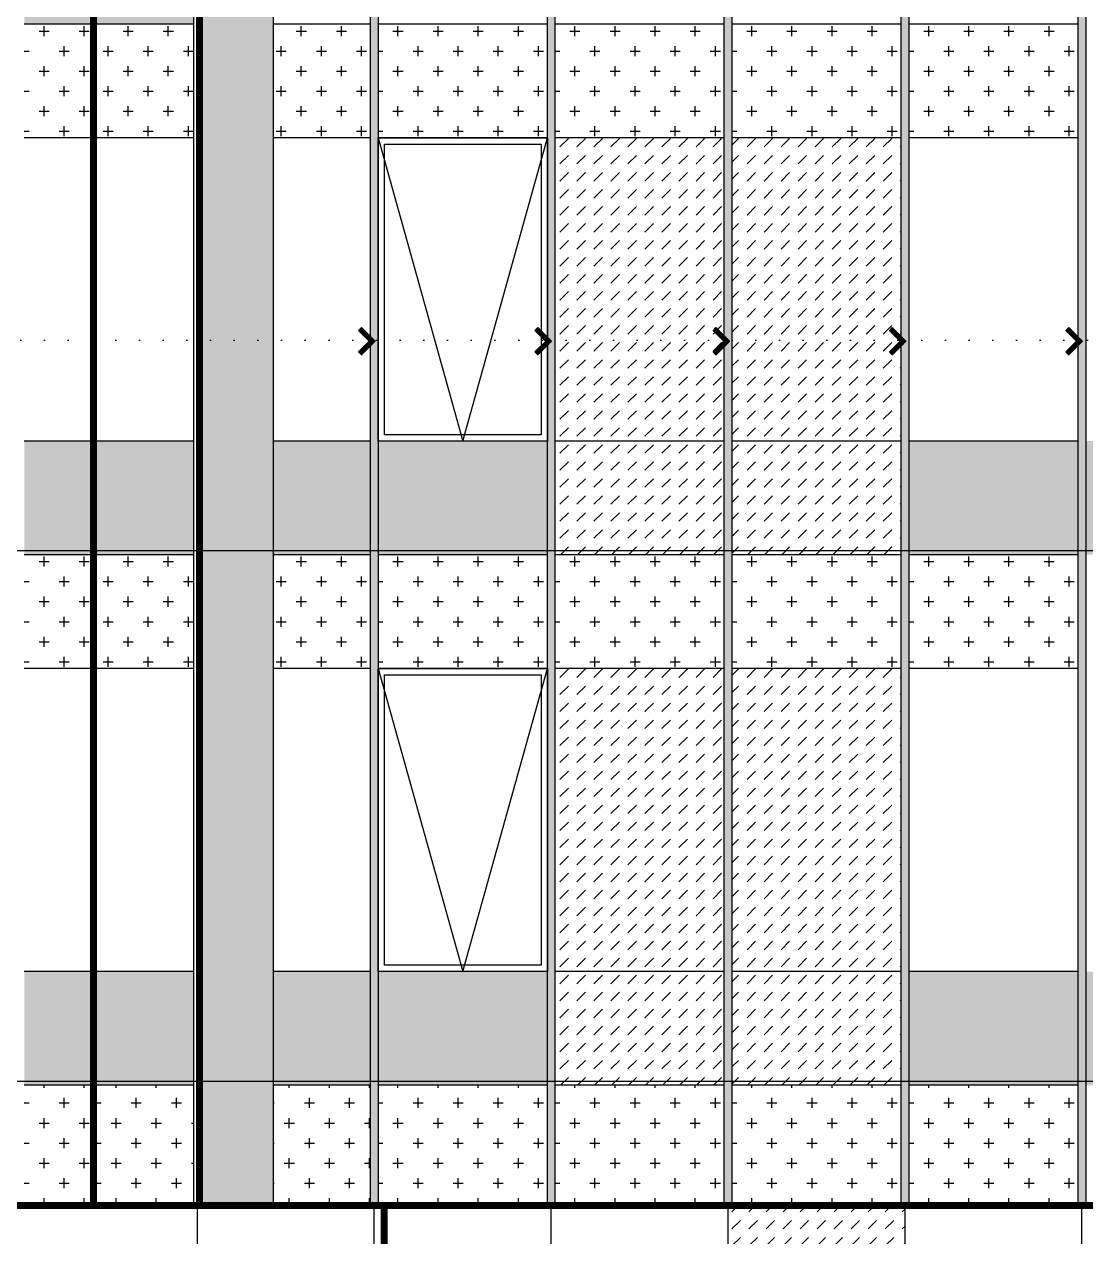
# Model space of a CAD drawing. Extents: x -863035 to 270371, y -8918 to 240488.
# Drawn here: x -288990 to -280590, y 123227 to 132826 of the extents above; entities that cross this region are included whole.
import ezdxf

# ---------------------------------------------------------------- set-up
doc = ezdxf.new("R2010")
doc.units = 0
doc.header["$LTSCALE"] = 1000
doc.header["$MEASUREMENT"] = 0
doc.linetypes.add('109-34 轴网$0$L1$0$$AUDIT_BAD_LTYPE1', pattern=[0])
doc.linetypes.add('DOT2', pattern=[0.125, 0, -0.125])
for name, color, linetype in [('01-标注_符号', 200, 'Continuous'), ('05-填充_156', 156, 'Continuous'), ('05-填充_18', 18, 'Continuous'), ('05-填充_天正', 26, 'Continuous'), ('A-C_窗', 140, 'Continuous'), ('D_铝板', 181, 'Continuous'), ('E-立面', 255, 'Continuous'), ('E-立面轮廓', 241, 'Continuous')]:
    doc.layers.add(name, color=color, linetype=linetype)
doc.layers.add('04-不打印_辅助线', color=165, linetype='Continuous', plot=False)
doc.styles.add('logo-3', font='', dxfattribs={"width": 0.8})
doc.styles.get('logo-3').set_extended_font_data('SimSun')
doc.dimstyles.new('副本 ISO-1', dxfattribs={"dimtxt": 2.5, "dimasz": 1.5, "dimexe": 1.25, "dimexo": 0.625, "dimtad": 1, "dimdec": 0, "dimtxsty": 'logo-3', "dimblk": 'ARCHTICK', "dimcen": 2.5, "dimdle": 1, "dimadec": 0, "dimazin": 0, "dimtfac": 1, "dimtdec": 0, "dimtix": 1, "dimtmove": 0, "dimatfit": 3, "dimldrblk": 'AR', "dimfxl": 0, "dimarcsym": 0})
pattern_1 = [(360, (42280, 14907.46), (158.75, 158.75), [79.375, -238.125]), (90, (42319.68, 14867.77), (-158.75, 158.75), [79.375, -238.125])]
pattern_2 = [(45, (39479.99, 14907.46), (4e-14, 134.70384), [95.25, -95.25])]
pattern_3 = [(45, (39479.99, 19107.46), (4e-14, 134.70384), [95.25, -95.25])]

# ---------------------------------------------------------------- blocks, each defined once
blk = doc.blocks.new('A$C2DDF4F07')
at = {"layer": 'A-C_窗'}
for points in [[(0, 2400), (1340, 2400), (1340, 0), (0, 0)], [(50, 2350), (1290, 2350), (1290, 50), (50, 50)]]:
    blk.add_lwpolyline(points, close=True, dxfattribs=at)
blk.add_lwpolyline([(0, 2400), (670, 0), (1340, 2400)], dxfattribs=at)
blk = doc.blocks.new('*U25')
at = {"layer": '05-填充_18'}
h = blk.add_hatch(color=256, dxfattribs=at)
h.dxf.hatch_style = 1
h.paths.add_polyline_path([(60, -10350), (0, -10350), (0, 310), (60, 310)])
blk.add_lwpolyline([(60, -10350), (0, -10350), (0, 310), (60, 310)], close=True)
blk = doc.blocks.new('_ArchTick')
at = {"color": 0, "linetype": 'ByBlock', "const_width": 0.4}
blk.add_lwpolyline([(-0.5, -0.5), (0.5, 0.5)], dxfattribs=at)
blk = doc.blocks.new('*X7')
at = {"color": 0}
for p, q in [((-1012.2976, 1692.7081), (-1012.2976, 1692.7364)), ((-1012.3116, 1692.7221), (-1012.3116, 1692.7226)), ((-1012.3115, 1692.7227), (-1012.2838, 1692.7227)), ((-1012.3111, 1692.7217), (-1012.2828, 1692.7217)), ((-1012.3106, 1692.7211), (-1012.3106, 1692.7236)), ((-1012.3105, 1692.7237), (-1012.2848, 1692.7237)), ((-1012.3101, 1692.7207), (-1012.2818, 1692.7207)), ((-1012.3096, 1692.7201), (-1012.3096, 1692.7246)), ((-1012.3095, 1692.7247), (-1012.2858, 1692.7247)), ((-1012.3091, 1692.7197), (-1012.2808, 1692.7197)), ((-1012.3086, 1692.7191), (-1012.3086, 1692.7256)), ((-1012.3085, 1692.7257), (-1012.2868, 1692.7257)), ((-1012.3081, 1692.7187), (-1012.2798, 1692.7187)), ((-1012.3076, 1692.7181), (-1012.3076, 1692.7266)), ((-1012.3075, 1692.7267), (-1012.2878, 1692.7267)), ((-1012.3071, 1692.7177), (-1012.2788, 1692.7177)), ((-1012.3066, 1692.7171), (-1012.3066, 1692.7276)), ((-1012.3065, 1692.7277), (-1012.2888, 1692.7277)), ((-1012.3061, 1692.7167), (-1012.2778, 1692.7167)), ((-1012.3056, 1692.7161), (-1012.3056, 1692.7286)), ((-1012.3055, 1692.7287), (-1012.2898, 1692.7287)), ((-1012.3051, 1692.7157), (-1012.2768, 1692.7157)), ((-1012.3046, 1692.7151), (-1012.3046, 1692.7296)), ((-1012.3045, 1692.7297), (-1012.2908, 1692.7297)), ((-1012.3041, 1692.7147), (-1012.2758, 1692.7147)), ((-1012.3036, 1692.7141), (-1012.3036, 1692.7306)), ((-1012.3035, 1692.7307), (-1012.2918, 1692.7307)), ((-1012.3031, 1692.7137), (-1012.2748, 1692.7137)), ((-1012.3026, 1692.7131), (-1012.3026, 1692.7316)), ((-1012.3025, 1692.7317), (-1012.2928, 1692.7317)), ((-1012.3021, 1692.7127), (-1012.2738, 1692.7127)), ((-1012.3016, 1692.7121), (-1012.3016, 1692.7326)), ((-1012.3015, 1692.7327), (-1012.2938, 1692.7327)), ((-1012.3011, 1692.7117), (-1012.2728, 1692.7117)), ((-1012.3006, 1692.7111), (-1012.3006, 1692.7336)), ((-1012.3005, 1692.7337), (-1012.2948, 1692.7337)), ((-1012.3001, 1692.7107), (-1012.2718, 1692.7107)), ((-1012.2996, 1692.7101), (-1012.2996, 1692.7346)), ((-1012.2995, 1692.7347), (-1012.2958, 1692.7347)), ((-1012.2991, 1692.7097), (-1012.2708, 1692.7097)), ((-1012.2986, 1692.7091), (-1012.2986, 1692.7356)), ((-1012.2985, 1692.7357), (-1012.2968, 1692.7357)), ((-1012.2981, 1692.7087), (-1012.2698, 1692.7087)), ((-1012.2971, 1692.7077), (-1012.2688, 1692.7077)), ((-1012.2966, 1692.7071), (-1012.2966, 1692.7354)), ((-1012.2961, 1692.7067), (-1012.2678, 1692.7067)), ((-1012.2956, 1692.7061), (-1012.2956, 1692.7344)), ((-1012.2951, 1692.7057), (-1012.2668, 1692.7057)), ((-1012.2946, 1692.7051), (-1012.2946, 1692.7334)), ((-1012.2941, 1692.7047), (-1012.2658, 1692.7047)), ((-1012.2936, 1692.7041), (-1012.2936, 1692.7324)), ((-1012.2931, 1692.7037), (-1012.2648, 1692.7037)), ((-1012.2926, 1692.7031), (-1012.2926, 1692.7314)), ((-1012.2921, 1692.7027), (-1012.2638, 1692.7027)), ((-1012.2916, 1692.7021), (-1012.2916, 1692.7304)), ((-1012.2911, 1692.7017), (-1012.2628, 1692.7017)), ((-1012.2906, 1692.7011), (-1012.2906, 1692.7294)), ((-1012.2901, 1692.7007), (-1012.2618, 1692.7007)), ((-1012.2896, 1692.7001), (-1012.2896, 1692.7284)), ((-1012.2891, 1692.6997), (-1012.2608, 1692.6997)), ((-1012.2886, 1692.6991), (-1012.2886, 1692.7274)), ((-1012.2881, 1692.6987), (-1012.2598, 1692.6987)), ((-1012.2876, 1692.6981), (-1012.2876, 1692.7264)), ((-1012.2871, 1692.6977), (-1012.2588, 1692.6977)), ((-1012.2866, 1692.6971), (-1012.2866, 1692.7254)), ((-1012.2861, 1692.6967), (-1012.2578, 1692.6967)), ((-1012.2856, 1692.6961), (-1012.2856, 1692.7244)), ((-1012.2851, 1692.6957), (-1012.2568, 1692.6957)), ((-1012.2846, 1692.6951), (-1012.2846, 1692.7234)), ((-1012.2841, 1692.6947), (-1012.2558, 1692.6947)), ((-1012.2836, 1692.6941), (-1012.2836, 1692.7224)), ((-1012.2831, 1692.6937), (-1012.2548, 1692.6937)), ((-1012.2826, 1692.6931), (-1012.2826, 1692.7214)), ((-1012.2821, 1692.6927), (-1012.2538, 1692.6927)), ((-1012.2816, 1692.6921), (-1012.2816, 1692.7204)), ((-1012.2811, 1692.6917), (-1012.2528, 1692.6917)), ((-1012.2806, 1692.6911), (-1012.2806, 1692.7194)), ((-1012.2801, 1692.6907), (-1012.2518, 1692.6907)), ((-1012.2796, 1692.6901), (-1012.2796, 1692.7184)), ((-1012.2791, 1692.6897), (-1012.2508, 1692.6897)), ((-1012.2786, 1692.6891), (-1012.2786, 1692.7174)), ((-1012.2781, 1692.6887), (-1012.2498, 1692.6887)), ((-1012.2776, 1692.6881), (-1012.2776, 1692.7164)), ((-1012.2771, 1692.6877), (-1012.2488, 1692.6877)), ((-1012.2766, 1692.6871), (-1012.2766, 1692.7154)), ((-1012.2761, 1692.6867), (-1012.2478, 1692.6867)), ((-1012.2756, 1692.6861), (-1012.2756, 1692.7144)), ((-1012.2751, 1692.6857), (-1012.2468, 1692.6857)), ((-1012.2746, 1692.6851), (-1012.2746, 1692.7134)), ((-1012.2741, 1692.6847), (-1012.2458, 1692.6847)), ((-1012.2736, 1692.6841), (-1012.2736, 1692.7124)), ((-1012.2731, 1692.6837), (-1012.2448, 1692.6837)), ((-1012.2726, 1692.6831), (-1012.2726, 1692.7114)), ((-1012.2721, 1692.6827), (-1012.2438, 1692.6827)), ((-1012.2716, 1692.6821), (-1012.2716, 1692.7104)), ((-1012.2711, 1692.6817), (-1012.2428, 1692.6817)), ((-1012.2706, 1692.6811), (-1012.2706, 1692.7094)), ((-1012.2701, 1692.6807), (-1012.2418, 1692.6807)), ((-1012.2696, 1692.6801), (-1012.2696, 1692.7084)), ((-1012.2691, 1692.6797), (-1012.2408, 1692.6797)), ((-1012.2686, 1692.6791), (-1012.2686, 1692.7074)), ((-1012.2681, 1692.6787), (-1012.2398, 1692.6787)), ((-1012.2676, 1692.6781), (-1012.2676, 1692.7064)), ((-1012.2671, 1692.6777), (-1012.2388, 1692.6777)), ((-1012.2666, 1692.6771), (-1012.2666, 1692.7054)), ((-1012.2656, 1692.6761), (-1012.2656, 1692.7044)), ((-1012.2646, 1692.6751), (-1012.2646, 1692.7034)), ((-1012.2636, 1692.6741), (-1012.2636, 1692.7024)), ((-1012.2626, 1692.6731), (-1012.2626, 1692.7014)), ((-1012.2616, 1692.6721), (-1012.2616, 1692.7004)), ((-1012.2606, 1692.6711), (-1012.2606, 1692.6994)), ((-1012.2596, 1692.6701), (-1012.2596, 1692.6984)), ((-1012.2586, 1692.6424), (-1012.2586, 1692.6974)), ((-1012.2576, 1692.6434), (-1012.2576, 1692.6964)), ((-1012.2566, 1692.6444), (-1012.2566, 1692.6954)), ((-1012.2556, 1692.6454), (-1012.2556, 1692.6944)), ((-1012.2546, 1692.6464), (-1012.2546, 1692.6934)), ((-1012.2536, 1692.6474), (-1012.2536, 1692.6924)), ((-1012.2526, 1692.6484), (-1012.2526, 1692.6914)), ((-1012.2516, 1692.6494), (-1012.2516, 1692.6904)), ((-1012.2506, 1692.6504), (-1012.2506, 1692.6894)), ((-1012.2496, 1692.6514), (-1012.2496, 1692.6884)), ((-1012.2486, 1692.6524), (-1012.2486, 1692.6874)), ((-1012.2476, 1692.6534), (-1012.2476, 1692.6864)), ((-1012.2466, 1692.6544), (-1012.2466, 1692.6854)), ((-1012.2456, 1692.6554), (-1012.2456, 1692.6844)), ((-1012.2446, 1692.6564), (-1012.2446, 1692.6834)), ((-1012.2436, 1692.6574), (-1012.2436, 1692.6824)), ((-1012.2426, 1692.6584), (-1012.2426, 1692.6814)), ((-1012.2416, 1692.6594), (-1012.2416, 1692.6804)), ((-1012.2406, 1692.6604), (-1012.2406, 1692.6794)), ((-1012.2396, 1692.6614), (-1012.2396, 1692.6784)), ((-1012.2386, 1692.6624), (-1012.2386, 1692.6774)), ((-1012.3116, 1692.6177), (-1012.2833, 1692.6177)), ((-1012.3116, 1692.6172), (-1012.3116, 1692.6177)), ((-1012.3106, 1692.6187), (-1012.2823, 1692.6187)), ((-1012.3106, 1692.6162), (-1012.3106, 1692.6187)), ((-1012.3096, 1692.6197), (-1012.2813, 1692.6197)), ((-1012.3096, 1692.6152), (-1012.3096, 1692.6197)), ((-1012.3086, 1692.6207), (-1012.2803, 1692.6207)), ((-1012.3086, 1692.6142), (-1012.3086, 1692.6207)), ((-1012.3076, 1692.6217), (-1012.2793, 1692.6217)), ((-1012.3076, 1692.6132), (-1012.3076, 1692.6217)), ((-1012.3066, 1692.6227), (-1012.2783, 1692.6227)), ((-1012.3066, 1692.6122), (-1012.3066, 1692.6227)), ((-1012.3056, 1692.6237), (-1012.2773, 1692.6237)), ((-1012.3056, 1692.6112), (-1012.3056, 1692.6237)), ((-1012.3046, 1692.6247), (-1012.2763, 1692.6247)), ((-1012.3046, 1692.6102), (-1012.3046, 1692.6247)), ((-1012.3036, 1692.6257), (-1012.2753, 1692.6257)), ((-1012.3036, 1692.6092), (-1012.3036, 1692.6257)), ((-1012.3026, 1692.6267), (-1012.2743, 1692.6267)), ((-1012.3026, 1692.6082), (-1012.3026, 1692.6267)), ((-1012.3016, 1692.6277), (-1012.2733, 1692.6277)), ((-1012.3016, 1692.6072), (-1012.3016, 1692.6277)), ((-1012.3006, 1692.6287), (-1012.2723, 1692.6287)), ((-1012.3006, 1692.6062), (-1012.3006, 1692.6287)), ((-1012.2996, 1692.6297), (-1012.2713, 1692.6297)), ((-1012.2996, 1692.6052), (-1012.2996, 1692.6297)), ((-1012.2986, 1692.6307), (-1012.2703, 1692.6307)), ((-1012.2986, 1692.6042), (-1012.2986, 1692.6307)), ((-1012.2976, 1692.6317), (-1012.2693, 1692.6317)), ((-1012.2976, 1692.6034), (-1012.2976, 1692.6317)), ((-1012.2966, 1692.6327), (-1012.2683, 1692.6327)), ((-1012.2966, 1692.6044), (-1012.2966, 1692.6327)), ((-1012.2956, 1692.6337), (-1012.2673, 1692.6337)), ((-1012.2956, 1692.6054), (-1012.2956, 1692.6337)), ((-1012.2946, 1692.6347), (-1012.2663, 1692.6347)), ((-1012.2946, 1692.6064), (-1012.2946, 1692.6347)), ((-1012.2936, 1692.6357), (-1012.2653, 1692.6357)), ((-1012.2936, 1692.6074), (-1012.2936, 1692.6357)), ((-1012.2926, 1692.6367), (-1012.2643, 1692.6367)), ((-1012.2926, 1692.6084), (-1012.2926, 1692.6367)), ((-1012.2916, 1692.6377), (-1012.2633, 1692.6377)), ((-1012.2916, 1692.6094), (-1012.2916, 1692.6377)), ((-1012.2906, 1692.6387), (-1012.2623, 1692.6387)), ((-1012.2906, 1692.6104), (-1012.2906, 1692.6387)), ((-1012.2896, 1692.6397), (-1012.2613, 1692.6397)), ((-1012.2896, 1692.6114), (-1012.2896, 1692.6397)), ((-1012.2886, 1692.6407), (-1012.2603, 1692.6407)), ((-1012.2886, 1692.6124), (-1012.2886, 1692.6407)), ((-1012.2876, 1692.6417), (-1012.2593, 1692.6417)), ((-1012.2876, 1692.6134), (-1012.2876, 1692.6417)), ((-1012.2866, 1692.6427), (-1012.2583, 1692.6427)), ((-1012.2866, 1692.6144), (-1012.2866, 1692.6427)), ((-1012.2856, 1692.6437), (-1012.2573, 1692.6437)), ((-1012.2856, 1692.6154), (-1012.2856, 1692.6437)), ((-1012.2846, 1692.6447), (-1012.2563, 1692.6447)), ((-1012.2846, 1692.6164), (-1012.2846, 1692.6447)), ((-1012.2836, 1692.6457), (-1012.2553, 1692.6457)), ((-1012.2836, 1692.6174), (-1012.2836, 1692.6457)), ((-1012.2826, 1692.6467), (-1012.2543, 1692.6467)), ((-1012.2826, 1692.6184), (-1012.2826, 1692.6467)), ((-1012.2816, 1692.6477), (-1012.2533, 1692.6477)), ((-1012.2816, 1692.6194), (-1012.2816, 1692.6477)), ((-1012.2806, 1692.6487), (-1012.2523, 1692.6487)), ((-1012.2806, 1692.6204), (-1012.2806, 1692.6487)), ((-1012.2796, 1692.6497), (-1012.2513, 1692.6497)), ((-1012.2796, 1692.6214), (-1012.2796, 1692.6497)), ((-1012.2786, 1692.6507), (-1012.2503, 1692.6507)), ((-1012.2786, 1692.6224), (-1012.2786, 1692.6507)), ((-1012.2776, 1692.6517), (-1012.2493, 1692.6517)), ((-1012.2776, 1692.6234), (-1012.2776, 1692.6517)), ((-1012.2766, 1692.6527), (-1012.2483, 1692.6527)), ((-1012.2766, 1692.6244), (-1012.2766, 1692.6527)), ((-1012.2756, 1692.6537), (-1012.2473, 1692.6537)), ((-1012.2756, 1692.6254), (-1012.2756, 1692.6537)), ((-1012.2746, 1692.6547), (-1012.2463, 1692.6547)), ((-1012.2746, 1692.6264), (-1012.2746, 1692.6547)), ((-1012.2736, 1692.6557), (-1012.2453, 1692.6557)), ((-1012.2736, 1692.6274), (-1012.2736, 1692.6557)), ((-1012.2726, 1692.6567), (-1012.2443, 1692.6567)), ((-1012.2726, 1692.6284), (-1012.2726, 1692.6567)), ((-1012.2716, 1692.6577), (-1012.2433, 1692.6577)), ((-1012.2716, 1692.6294), (-1012.2716, 1692.6577)), ((-1012.2706, 1692.6587), (-1012.2423, 1692.6587)), ((-1012.2706, 1692.6304), (-1012.2706, 1692.6587)), ((-1012.2696, 1692.6597), (-1012.2413, 1692.6597)), ((-1012.2696, 1692.6314), (-1012.2696, 1692.6597)), ((-1012.2686, 1692.6607), (-1012.2403, 1692.6607)), ((-1012.2686, 1692.6324), (-1012.2686, 1692.6607)), ((-1012.2676, 1692.6617), (-1012.2393, 1692.6617)), ((-1012.2676, 1692.6334), (-1012.2676, 1692.6617)), ((-1012.2666, 1692.6627), (-1012.2383, 1692.6627)), ((-1012.2666, 1692.6344), (-1012.2666, 1692.6627)), ((-1012.2661, 1692.6767), (-1012.2378, 1692.6767)), ((-1012.2656, 1692.6637), (-1012.2373, 1692.6637)), ((-1012.2656, 1692.6354), (-1012.2656, 1692.6637)), ((-1012.2651, 1692.6757), (-1012.2368, 1692.6757)), ((-1012.2646, 1692.6647), (-1012.2363, 1692.6647)), ((-1012.2646, 1692.6364), (-1012.2646, 1692.6647)), ((-1012.2641, 1692.6747), (-1012.2358, 1692.6747)), ((-1012.2636, 1692.6657), (-1012.2353, 1692.6657)), ((-1012.2636, 1692.6374), (-1012.2636, 1692.6657)), ((-1012.2631, 1692.6737), (-1012.2348, 1692.6737)), ((-1012.2626, 1692.6667), (-1012.2343, 1692.6667)), ((-1012.2626, 1692.6384), (-1012.2626, 1692.6667)), ((-1012.2621, 1692.6727), (-1012.2338, 1692.6727)), ((-1012.2616, 1692.6677), (-1012.2333, 1692.6677)), ((-1012.2616, 1692.6394), (-1012.2616, 1692.6677)), ((-1012.2611, 1692.6717), (-1012.2328, 1692.6717)), ((-1012.2606, 1692.6687), (-1012.2323, 1692.6687)), ((-1012.2606, 1692.6404), (-1012.2606, 1692.6687)), ((-1012.2601, 1692.6707), (-1012.2318, 1692.6707)), ((-1012.2596, 1692.6697), (-1012.2313, 1692.6697)), ((-1012.2596, 1692.6414), (-1012.2596, 1692.6697)), ((-1012.2376, 1692.6634), (-1012.2376, 1692.6764)), ((-1012.2366, 1692.6644), (-1012.2366, 1692.6754)), ((-1012.2356, 1692.6654), (-1012.2356, 1692.6744)), ((-1012.2346, 1692.6664), (-1012.2346, 1692.6734)), ((-1012.2336, 1692.6674), (-1012.2336, 1692.6724)), ((-1012.2326, 1692.6684), (-1012.2326, 1692.6714)), ((-1012.2316, 1692.6694), (-1012.2316, 1692.6704)), ((-1012.3111, 1692.6167), (-1012.2843, 1692.6167)), ((-1012.3101, 1692.6157), (-1012.2853, 1692.6157)), ((-1012.3091, 1692.6147), (-1012.2863, 1692.6147)), ((-1012.3081, 1692.6137), (-1012.2873, 1692.6137)), ((-1012.3071, 1692.6127), (-1012.2883, 1692.6127)), ((-1012.3061, 1692.6117), (-1012.2893, 1692.6117)), ((-1012.3051, 1692.6107), (-1012.2903, 1692.6107)), ((-1012.3041, 1692.6097), (-1012.2913, 1692.6097)), ((-1012.3031, 1692.6087), (-1012.2923, 1692.6087)), ((-1012.3021, 1692.6077), (-1012.2933, 1692.6077)), ((-1012.3011, 1692.6067), (-1012.2943, 1692.6067)), ((-1012.3001, 1692.6057), (-1012.2953, 1692.6057)), ((-1012.2991, 1692.6047), (-1012.2963, 1692.6047)), ((-1012.2981, 1692.6037), (-1012.2973, 1692.6037))]:
    blk.add_line(p, q, dxfattribs=at)
blk = doc.blocks.new('A-ARROW')
blk.add_lwpolyline([(0.0808, 0.0525), (0.0666, 0.0666), (0, 0), (0.0666, -0.0666), (0.0808, -0.0525), (0.0283, 0)], close=True)
at = {"rotation": 180}
blk.add_blockref('*X7', (-1012.2311, 1692.6699), dxfattribs=at)
blk = doc.blocks.new('AR')
at = {"xscale": -21.59999999986031, "yscale": 21.59999999999127, "zscale": 21.6, "rotation": 359.9999997162888}
blk.add_blockref('A-ARROW', (0, 0), dxfattribs=at)
blk = doc.blocks.new('htgrsjuhytj')
at = {"layer": '05-填充_156'}
h = blk.add_hatch(dxfattribs=at)
h.set_pattern_fill('CROSS', color=136, scale=100, angle=90)
h.set_pattern_definition([(360, (42280, 19107.46), (158.75, 158.75), [79.375, -238.125]), (90, (42319.68, 19067.77), (-158.75, 158.75), [79.375, -238.125])])
h.paths.add_polyline_path([(23995.7, -10848.3), (23425.7, -10848.3), (23425.7, -11748.3), (23995.7, -11748.3)])
h = blk.add_hatch(dxfattribs=at)
h.set_pattern_fill('CROSS', color=136, scale=100, angle=90)
h.set_pattern_definition([(360, (42310, 19107.46), (158.75, 158.75), [79.375, -238.125]), (90, (42349.68, 19067.77), (-158.75, 158.75), [79.375, -238.125])])
h.paths.add_polyline_path([(24765.7, -10848.3), (23995.7, -10848.3), (23995.7, -11748.3), (24765.7, -11748.3)])
h = blk.add_hatch(dxfattribs=at)
h.set_pattern_fill('CROSS', color=136, scale=100, angle=90)
h.set_pattern_definition([(360, (43680, 19107.46), (158.75, 158.75), [79.375, -238.125]), (90, (43719.68, 19067.77), (-158.75, 158.75), [79.375, -238.125])])
h.paths.add_polyline_path([(26165.7, -10848.3), (25395.7, -10848.3), (25395.7, -11748.3), (26165.7, -11748.3)])
h = blk.add_hatch(dxfattribs=at)
h.set_pattern_fill('CROSS', color=136, scale=100, angle=90)
h.set_pattern_definition([(360, (45080, 19107.46), (158.75, 158.75), [79.375, -238.125]), (90, (45119.68, 19067.77), (-158.75, 158.75), [79.375, -238.125])])
h.paths.add_polyline_path([(27565.7, -10848.3), (26225.7, -10848.3), (26225.7, -11748.3), (27565.7, -11748.3)])
h = blk.add_hatch(dxfattribs=at)
h.set_pattern_fill('CROSS', color=136, scale=100, angle=90)
h.set_pattern_definition([(360, (46480, 19107.46), (158.75, 158.75), [79.375, -238.125]), (90, (46519.68, 19067.77), (-158.75, 158.75), [79.375, -238.125])])
h.paths.add_polyline_path([(28965.7, -10848.3), (27625.7, -10848.3), (27625.7, -11748.3), (28965.7, -11748.3)])
h = blk.add_hatch(dxfattribs=at)
h.set_pattern_fill('CROSS', color=136, scale=100, angle=90)
h.set_pattern_definition([(360, (47880, 19107.46), (158.75, 158.75), [79.375, -238.125]), (90, (47919.68, 19067.77), (-158.75, 158.75), [79.375, -238.125])])
h.paths.add_polyline_path([(30365.7, -10848.3), (29025.7, -10848.3), (29025.7, -11748.3), (30365.7, -11748.3)])
h = blk.add_hatch(dxfattribs=at)
h.set_pattern_fill('CROSS', color=136, scale=100, angle=90)
h.set_pattern_definition([(360, (49280, 19107.46), (158.75, 158.75), [79.375, -238.125]), (90, (49319.68, 19067.77), (-158.75, 158.75), [79.375, -238.125])])
h.paths.add_polyline_path([(31765.7, -10848.3), (30425.7, -10848.3), (30425.7, -11748.3), (31765.7, -11748.3)])
h = blk.add_hatch(dxfattribs=at)
h.set_pattern_fill('DASH', color=256, scale=100, angle=135)
h.set_pattern_definition(pattern_3)
h.paths.add_polyline_path([(28965.7, -11748.3), (27625.7, -11748.3), (27625.7, -15048.3), (28965.7, -15048.3)])
h = blk.add_hatch(dxfattribs=at)
h.set_pattern_fill('DASH', color=256, scale=100, angle=135)
h.set_pattern_definition(pattern_3)
h.paths.add_polyline_path([(30365.7, -11748.3), (29025.7, -11748.3), (29025.7, -15048.3), (30365.7, -15048.3)])
h = blk.add_hatch(dxfattribs=at)
h.set_pattern_fill('CROSS', color=136, scale=100, angle=90)
h.set_pattern_definition(pattern_1)
h.paths.add_polyline_path([(23995.7, -15048.3), (23425.7, -15048.3), (23425.7, -15948.3), (23995.7, -15948.3)])
h = blk.add_hatch(dxfattribs=at)
h.set_pattern_fill('CROSS', color=136, scale=100, angle=90)
h.set_pattern_definition([(360, (42310, 14907.46), (158.75, 158.75), [79.375, -238.125]), (90, (42349.68, 14867.77), (-158.75, 158.75), [79.375, -238.125])])
h.paths.add_polyline_path([(24765.7, -15048.3), (23995.7, -15048.3), (23995.7, -15948.3), (24765.7, -15948.3)])
h = blk.add_hatch(dxfattribs=at)
h.set_pattern_fill('CROSS', color=136, scale=100, angle=90)
h.set_pattern_definition([(360, (43680, 14907.46), (158.75, 158.75), [79.375, -238.125]), (90, (43719.68, 14867.77), (-158.75, 158.75), [79.375, -238.125])])
h.paths.add_polyline_path([(26165.7, -15048.3), (25395.7, -15048.3), (25395.7, -15948.3), (26165.7, -15948.3)])
h = blk.add_hatch(dxfattribs=at)
h.set_pattern_fill('CROSS', color=136, scale=100, angle=90)
h.set_pattern_definition([(360, (45080, 14907.46), (158.75, 158.75), [79.375, -238.125]), (90, (45119.68, 14867.77), (-158.75, 158.75), [79.375, -238.125])])
h.paths.add_polyline_path([(27565.7, -15048.3), (26225.7, -15048.3), (26225.7, -15948.3), (27565.7, -15948.3)])
h = blk.add_hatch(dxfattribs=at)
h.set_pattern_fill('CROSS', color=136, scale=100, angle=90)
h.set_pattern_definition([(360, (46480, 14907.46), (158.75, 158.75), [79.375, -238.125]), (90, (46519.68, 14867.77), (-158.75, 158.75), [79.375, -238.125])])
h.paths.add_polyline_path([(28965.7, -15048.3), (27625.7, -15048.3), (27625.7, -15948.3), (28965.7, -15948.3)])
h = blk.add_hatch(dxfattribs=at)
h.set_pattern_fill('CROSS', color=136, scale=100, angle=90)
h.set_pattern_definition([(360, (47880, 14907.46), (158.75, 158.75), [79.375, -238.125]), (90, (47919.68, 14867.77), (-158.75, 158.75), [79.375, -238.125])])
h.paths.add_polyline_path([(30365.7, -15048.3), (29025.7, -15048.3), (29025.7, -15948.3), (30365.7, -15948.3)])
h = blk.add_hatch(dxfattribs=at)
h.set_pattern_fill('CROSS', color=136, scale=100, angle=90)
h.set_pattern_definition([(360, (49280, 14907.46), (158.75, 158.75), [79.375, -238.125]), (90, (49319.68, 14867.77), (-158.75, 158.75), [79.375, -238.125])])
h.paths.add_polyline_path([(31765.7, -15048.3), (30425.7, -15048.3), (30425.7, -15948.3), (31765.7, -15948.3)])
h = blk.add_hatch(dxfattribs=at)
h.set_pattern_fill('DASH', color=256, scale=100, angle=135)
h.set_pattern_definition(pattern_2)
h.paths.add_polyline_path([(28965.7, -15948.3), (27625.7, -15948.3), (27625.7, -19248.3), (28965.7, -19248.3)])
h = blk.add_hatch(dxfattribs=at)
h.set_pattern_fill('DASH', color=256, scale=100, angle=135)
h.set_pattern_definition(pattern_2)
h.paths.add_polyline_path([(30365.7, -15948.3), (29025.7, -15948.3), (29025.7, -19248.3), (30365.7, -19248.3)])
h = blk.add_hatch(dxfattribs=at)
h.set_pattern_fill('CROSS', color=136, scale=100, angle=90)
h.set_pattern_definition(pattern_1)
h.paths.add_polyline_path([(23995.7, -19248.3), (23425.7, -19248.3), (23425.7, -20178.3), (23995.7, -20178.3)])
h = blk.add_hatch(dxfattribs=at)
h.set_pattern_fill('CROSS', color=136, scale=100, angle=90)
h.set_pattern_definition([(360, (42850, 14907.46), (158.75, 158.75), [79.375, -238.125]), (90, (42889.68, 14867.77), (-158.75, 158.75), [79.375, -238.125])])
h.paths.add_polyline_path([(24765.7, -19248.3), (23995.7, -19248.3), (23995.7, -20178.3), (24765.7, -20178.3)])
h = blk.add_hatch(dxfattribs=at)
h.set_pattern_fill('CROSS', color=136, scale=100, angle=90)
h.set_pattern_definition([(360, (44220, 14907.46), (158.75, 158.75), [79.375, -238.125]), (90, (44259.68, 14867.77), (-158.75, 158.75), [79.375, -238.125])])
h.paths.add_polyline_path([(26165.7, -19248.3), (25395.7, -19248.3), (25395.7, -20178.3), (26165.7, -20178.3)])
h = blk.add_hatch(dxfattribs=at)
h.set_pattern_fill('CROSS', color=136, scale=100, angle=90)
h.set_pattern_definition([(360, (45080, 14907.46), (158.75, 158.75), [79.375, -238.125]), (90, (45119.68, 14867.77), (-158.75, 158.75), [79.375, -238.125])])
h.paths.add_polyline_path([(27565.7, -19248.3), (26225.7, -19248.3), (26225.7, -20178.3), (27565.7, -20178.3)])
h = blk.add_hatch(dxfattribs=at)
h.set_pattern_fill('CROSS', color=136, scale=100, angle=90)
h.set_pattern_definition([(360, (46480, 14907.46), (158.75, 158.75), [79.375, -238.125]), (90, (46519.68, 14867.77), (-158.75, 158.75), [79.375, -238.125])])
h.paths.add_polyline_path([(28965.7, -19248.3), (27625.7, -19248.3), (27625.7, -20178.3), (28965.7, -20178.3)])
h = blk.add_hatch(dxfattribs=at)
h.set_pattern_fill('CROSS', color=136, scale=100, angle=90)
h.set_pattern_definition([(360, (47880, 14907.46), (158.75, 158.75), [79.375, -238.125]), (90, (47919.68, 14867.77), (-158.75, 158.75), [79.375, -238.125])])
h.paths.add_polyline_path([(30365.7, -19248.3), (29025.7, -19248.3), (29025.7, -20178.3), (30365.7, -20178.3)])
h = blk.add_hatch(dxfattribs=at)
h.set_pattern_fill('CROSS', color=136, scale=100, angle=90)
h.set_pattern_definition([(360, (49280, 14907.46), (158.75, 158.75), [79.375, -238.125]), (90, (49319.68, 14867.77), (-158.75, 158.75), [79.375, -238.125])])
h.paths.add_polyline_path([(31765.7, -19248.3), (30425.7, -19248.3), (30425.7, -20178.3), (31765.7, -20178.3)])
at = {"layer": '05-填充_18'}
h = blk.add_hatch(color=256, dxfattribs=at)
h.dxf.hatch_style = 1
h.paths.add_polyline_path([(25395.7, -9518.3), (24835.7, -9518.3), (24835.7, -20178.3), (25395.7, -20178.3)])
at = {"layer": '05-填充_天正'}
h = blk.add_hatch(dxfattribs=at)
h.set_pattern_fill('AR-CONC', color=256, scale=200)
h.set_pattern_definition([(50, (11547.93, -166974.53), (364.36934, -31.87817), [38.1, -419.1]), (355, (11547.93, -166974.53), (-70.48565, 382.1133), [30.48, -335.28]), (100.451, (11578.3, -166977.2), (293.885, 350.2334), [32.38, -356.18]), (46.1842, (11547.93, -166872.93), (542.1581, -84.0847), [57.15, -628.65]), (96.6356, (11593.1, -166879.94), (474.8085, 494.8511), [48.57, -534.27]), (351.184, (11547.93, -166872.93), (474.8092, 494.8502), [45.72, -502.92]), (21, (11598.73, -166898.33), (303.22976, -204.53104), [38.1, -419.1]), (326, (11598.73, -166898.33), (123.6041, 368.3759), [30.48, -335.28]), (71.4514, (11624, -166915.38), (426.833, 163.8457), [32.38, -356.18]), (37.5, (11547.93, -166974.53), (6.17721, 169.11008), [0, -331.216, 0, -340.36, 0, -336.55]), (7.5, (11547.93, -166974.53), (133.63933, 200.36115), [0, -194.056, 0, -323.596, 0, -128.27]), (327.5, (11434.65, -166974.53), (271.18119, -11.45749), [0, -127, 0, -396.24, 0, -525.78]), (317.5, (11383.85, -166974.53), (296.25836, 50.85298), [0, -165.1, 0, -263.144, 0, -373.38])])
h.paths.add_polyline_path([(50025.7, -9948.3), (50795.7, -9948.3), (50795.7, -10848.3), (50025.7, -10848.3)])
h.paths.add_polyline_path([(48625.7, -10848.3), (49965.7, -10848.3), (49965.7, -9948.3), (48625.7, -9948.3)])
h.paths.add_polyline_path([(47225.7, -10848.3), (48565.7, -10848.3), (48565.7, -9948.3), (47225.7, -9948.3)])
h.paths.add_polyline_path([(43025.7, -9948.3), (44365.7, -9948.3), (44365.7, -10848.3), (43025.7, -10848.3)])
h.paths.add_polyline_path([(41625.7, -10848.3), (42965.7, -10848.3), (42965.7, -9948.3), (41625.7, -9948.3)])
h.paths.add_polyline_path([(41345.7, -10848.3), (41565.7, -10848.3), (41565.7, -9948.3), (41345.7, -9948.3)])
h.paths.add_polyline_path([(23995.7, -9948.3), (24765.7, -9948.3), (24765.7, -10848.3), (23995.7, -10848.3)])
h.paths.add_polyline_path([(23425.7, -10848.3), (23995.7, -10848.3), (23995.7, -9948.3), (23425.7, -9948.3)])
h.paths.add_polyline_path([(22025.7, -10848.3), (23365.7, -10848.3), (23365.7, -9948.3), (22025.7, -9948.3)])
h.paths.add_polyline_path([(17825.7, -10848.3), (19165.7, -10848.3), (19165.7, -9948.3), (17825.7, -9948.3)])
h.paths.add_polyline_path([(16425.7, -10848.3), (17765.7, -10848.3), (17765.7, -9948.3), (16425.7, -9948.3)])
h.paths.add_polyline_path([(15025.7, -10848.3), (16365.7, -10848.3), (16365.7, -9948.3), (15025.7, -9948.3)])
h.paths.add_polyline_path([(13625.7, -10848.3), (14965.7, -10848.3), (14965.7, -9948.3), (13625.7, -9948.3)])
h.paths.add_polyline_path([(11395.7, -10848.3), (12165.7, -10848.3), (12165.7, -9948.3), (11395.7, -9948.3)])
h = blk.add_hatch(dxfattribs=at)
h.set_pattern_fill('AR-CONC', color=256, scale=200)
h.set_pattern_definition([(50, (11547.93, -171174.53), (364.36934, -31.87817), [38.1, -419.1]), (355, (11547.93, -171174.53), (-70.48565, 382.1133), [30.48, -335.28]), (100.451, (11578.3, -171177.2), (293.885, 350.2334), [32.38, -356.18]), (46.1842, (11547.93, -171072.93), (542.1581, -84.0847), [57.15, -628.65]), (96.6356, (11593.1, -171079.94), (474.8085, 494.8511), [48.57, -534.27]), (351.184, (11547.93, -171072.93), (474.8092, 494.8502), [45.72, -502.92]), (21, (11598.73, -171098.33), (303.22976, -204.53104), [38.1, -419.1]), (326, (11598.73, -171098.33), (123.6041, 368.3759), [30.48, -335.28]), (71.4514, (11624, -171115.38), (426.833, 163.8457), [32.38, -356.18]), (37.5, (11547.93, -171174.53), (6.17721, 169.11008), [0, -331.216, 0, -340.36, 0, -336.55]), (7.5, (11547.93, -171174.53), (133.63933, 200.36115), [0, -194.056, 0, -323.596, 0, -128.27]), (327.5, (11434.65, -171174.53), (271.18119, -11.45749), [0, -127, 0, -396.24, 0, -525.78]), (317.5, (11383.85, -171174.53), (296.25836, 50.85298), [0, -165.1, 0, -263.144, 0, -373.38])])
h.paths.add_polyline_path([(50025.7, -14148.3), (50795.7, -14148.3), (50795.7, -15048.3), (50025.7, -15048.3)])
h.paths.add_polyline_path([(48625.7, -15048.3), (49965.7, -15048.3), (49965.7, -14148.3), (48625.7, -14148.3)])
h.paths.add_polyline_path([(47225.7, -15048.3), (48565.7, -15048.3), (48565.7, -14148.3), (47225.7, -14148.3)])
h.paths.add_polyline_path([(43025.7, -14148.3), (44365.7, -14148.3), (44365.7, -15048.3), (43025.7, -15048.3)])
h.paths.add_polyline_path([(41625.7, -15048.3), (42965.7, -15048.3), (42965.7, -14148.3), (41625.7, -14148.3)])
h.paths.add_polyline_path([(41345.7, -15048.3), (41565.7, -15048.3), (41565.7, -14148.3), (41345.7, -14148.3)])
h.paths.add_polyline_path([(40225.7, -14148.3), (40995.7, -14148.3), (40995.7, -15048.3), (40225.7, -15048.3)])
h.paths.add_polyline_path([(38825.7, -15048.3), (40165.7, -15048.3), (40165.7, -14148.3), (38825.7, -14148.3)])
h.paths.add_polyline_path([(34625.7, -14148.3), (35965.7, -14148.3), (35965.7, -15048.3), (34625.7, -15048.3)])
h.paths.add_polyline_path([(33225.7, -15048.3), (34565.7, -15048.3), (34565.7, -14148.3), (33225.7, -14148.3)])
h.paths.add_polyline_path([(31825.7, -14148.3), (33165.7, -14148.3), (33165.7, -15048.3), (31825.7, -15048.3)])
h.paths.add_polyline_path([(30425.7, -15048.3), (31765.7, -15048.3), (31765.7, -14148.3), (30425.7, -14148.3)])
h.paths.add_polyline_path([(26225.7, -14148.3), (27565.7, -14148.3), (27565.7, -15048.3), (26225.7, -15048.3)])
h.paths.add_polyline_path([(25395.7, -15048.3), (26165.7, -15048.3), (26165.7, -14148.3), (25395.7, -14148.3)])
h.paths.add_polyline_path([(23995.7, -14148.3), (24765.7, -14148.3), (24765.7, -15048.3), (23995.7, -15048.3)])
h.paths.add_polyline_path([(23425.7, -15048.3), (23995.7, -15048.3), (23995.7, -14148.3), (23425.7, -14148.3)])
h.paths.add_polyline_path([(22025.7, -15048.3), (23365.7, -15048.3), (23365.7, -14148.3), (22025.7, -14148.3)])
h.paths.add_polyline_path([(17825.7, -15048.3), (19165.7, -15048.3), (19165.7, -14148.3), (17825.7, -14148.3)])
h.paths.add_polyline_path([(16425.7, -15048.3), (17765.7, -15048.3), (17765.7, -14148.3), (16425.7, -14148.3)])
h.paths.add_polyline_path([(15025.7, -15048.3), (16365.7, -15048.3), (16365.7, -14148.3), (15025.7, -14148.3)])
h.paths.add_polyline_path([(13625.7, -15048.3), (14965.7, -15048.3), (14965.7, -14148.3), (13625.7, -14148.3)])
h.paths.add_polyline_path([(11395.7, -15048.3), (12165.7, -15048.3), (12165.7, -14148.3), (11395.7, -14148.3)])
h.paths.add_polyline_path([(10825.7, -15048.3), (11195.7, -15048.3), (11195.7, -14148.3), (10825.7, -14148.3)])
h.paths.add_polyline_path([(9425.7, -15048.3), (10765.7, -15048.3), (10765.7, -14148.3), (9425.7, -14148.3)])
h.paths.add_polyline_path([(8595.7, -15048.3), (9365.7, -15048.3), (9365.7, -14148.3), (8595.7, -14148.3)])
h = blk.add_hatch(dxfattribs=at)
h.set_pattern_fill('AR-CONC', color=256, scale=200)
h.set_pattern_definition([(50, (11547.93, -175374.53), (364.36934, -31.87817), [38.1, -419.1]), (355, (11547.93, -175374.53), (-70.48565, 382.1133), [30.48, -335.28]), (100.451, (11578.3, -175377.2), (293.885, 350.2334), [32.38, -356.18]), (46.1842, (11547.93, -175272.93), (542.1581, -84.0847), [57.15, -628.65]), (96.6356, (11593.1, -175279.94), (474.8085, 494.8511), [48.57, -534.27]), (351.184, (11547.93, -175272.93), (474.8092, 494.8502), [45.72, -502.92]), (21, (11598.73, -175298.33), (303.22976, -204.53104), [38.1, -419.1]), (326, (11598.73, -175298.33), (123.6041, 368.3759), [30.48, -335.28]), (71.4514, (11624, -175315.38), (426.833, 163.8457), [32.38, -356.18]), (37.5, (11547.93, -175374.53), (6.17721, 169.11008), [0, -331.216, 0, -340.36, 0, -336.55]), (7.5, (11547.93, -175374.53), (133.63933, 200.36115), [0, -194.056, 0, -323.596, 0, -128.27]), (327.5, (11434.65, -175374.53), (271.18119, -11.45749), [0, -127, 0, -396.24, 0, -525.78]), (317.5, (11383.85, -175374.53), (296.25836, 50.85298), [0, -165.1, 0, -263.144, 0, -373.38])])
h.paths.add_polyline_path([(50025.7, -18348.3), (50795.7, -18348.3), (50795.7, -19248.3), (50025.7, -19248.3)])
h.paths.add_polyline_path([(48625.7, -19248.3), (49965.7, -19248.3), (49965.7, -18348.3), (48625.7, -18348.3)])
h.paths.add_polyline_path([(40225.7, -18348.3), (40995.7, -18348.3), (40995.7, -19248.3), (40225.7, -19248.3)])
h.paths.add_polyline_path([(38825.7, -19248.3), (40165.7, -19248.3), (40165.7, -18348.3), (38825.7, -18348.3)])
h.paths.add_polyline_path([(34625.7, -18348.3), (35965.7, -18348.3), (35965.7, -19248.3), (34625.7, -19248.3)])
h.paths.add_polyline_path([(33225.7, -19248.3), (34565.7, -19248.3), (34565.7, -18348.3), (33225.7, -18348.3)])
h.paths.add_polyline_path([(31825.7, -18348.3), (33165.7, -18348.3), (33165.7, -19248.3), (31825.7, -19248.3)])
h.paths.add_polyline_path([(30425.7, -19248.3), (31765.7, -19248.3), (31765.7, -18348.3), (30425.7, -18348.3)])
h.paths.add_polyline_path([(26225.7, -18348.3), (27565.7, -18348.3), (27565.7, -19248.3), (26225.7, -19248.3)])
h.paths.add_polyline_path([(25395.7, -19248.3), (26165.7, -19248.3), (26165.7, -18348.3), (25395.7, -18348.3)])
h.paths.add_polyline_path([(23995.7, -18348.3), (24765.7, -18348.3), (24765.7, -19248.3), (23995.7, -19248.3)])
h.paths.add_polyline_path([(23425.7, -19248.3), (23995.7, -19248.3), (23995.7, -18348.3), (23425.7, -18348.3)])
h.paths.add_polyline_path([(22025.7, -19248.3), (23365.7, -19248.3), (23365.7, -18348.3), (22025.7, -18348.3)])
h.paths.add_polyline_path([(17825.7, -19248.3), (19165.7, -19248.3), (19165.7, -18348.3), (17825.7, -18348.3)])
h.paths.add_polyline_path([(16425.7, -19248.3), (17765.7, -19248.3), (17765.7, -18348.3), (16425.7, -18348.3)])
h.paths.add_polyline_path([(15025.7, -19248.3), (16365.7, -19248.3), (16365.7, -18348.3), (15025.7, -18348.3)])
h.paths.add_polyline_path([(13625.7, -19248.3), (14965.7, -19248.3), (14965.7, -18348.3), (13625.7, -18348.3)])
h.paths.add_polyline_path([(11395.7, -19248.3), (12165.7, -19248.3), (12165.7, -18348.3), (11395.7, -18348.3)])
h.paths.add_polyline_path([(8595.7, -19248.3), (9365.7, -19248.3), (9365.7, -18348.3), (8595.7, -18348.3)])
at = {"layer": '04-不打印_辅助线'}
for points in [[(51086.2, -15018.3), (3570.3, -15018.3)], [(51086.2, -19218.3), (3570.3, -19218.3)]]:
    blk.add_lwpolyline(points, dxfattribs=at)
at = {"layer": 'A-C_窗'}
for points in [[(24765.7, -3348.3), (24765.7, -20178.3)], [(24825.7, -3348.3), (24825.7, -20178.3)], [(23995.7, -10848.3), (23425.7, -10848.3)], [(24765.7, -10848.3), (23995.7, -10848.3)], [(26165.7, -10848.3), (25395.7, -10848.3)], [(27565.7, -10848.3), (26225.7, -10848.3)], [(28965.7, -10848.3), (27625.7, -10848.3)], [(30365.7, -10848.3), (29025.7, -10848.3)], [(31765.7, -10848.3), (30425.7, -10848.3)], [(23995.7, -11748.3), (23425.7, -11748.3)], [(24765.7, -11748.3), (23995.7, -11748.3)], [(26165.7, -11748.3), (25395.7, -11748.3)], [(27565.7, -11748.3), (26225.7, -11748.3)], [(28965.7, -11748.3), (27625.7, -11748.3)], [(30365.7, -11748.3), (29025.7, -11748.3)], [(31765.7, -11748.3), (30425.7, -11748.3)], [(24765.7, -14148.3), (23425.7, -14148.3)], [(26165.7, -14148.3), (25395.7, -14148.3)], [(27565.7, -14148.3), (26225.7, -14148.3)], [(28965.7, -14148.3), (27625.7, -14148.3)], [(30365.7, -14148.3), (29025.7, -14148.3)], [(31765.7, -14148.3), (30425.7, -14148.3)], [(23995.7, -15048.3), (23425.7, -15048.3)], [(24765.7, -15048.3), (23995.7, -15048.3)], [(26165.7, -15048.3), (25395.7, -15048.3)], [(27565.7, -15048.3), (26225.7, -15048.3)], [(28965.7, -15048.3), (27625.7, -15048.3)], [(30365.7, -15048.3), (29025.7, -15048.3)], [(31765.7, -15048.3), (30425.7, -15048.3)], [(23995.7, -15948.3), (23425.7, -15948.3)], [(24765.7, -15948.3), (23995.7, -15948.3)], [(26165.7, -15948.3), (25395.7, -15948.3)], [(27565.7, -15948.3), (26225.7, -15948.3)], [(28965.7, -15948.3), (27625.7, -15948.3)], [(30365.7, -15948.3), (29025.7, -15948.3)], [(31765.7, -15948.3), (30425.7, -15948.3)], [(24765.7, -18348.3), (23425.7, -18348.3)], [(26165.7, -18348.3), (25395.7, -18348.3)], [(27565.7, -18348.3), (26225.7, -18348.3)], [(28965.7, -18348.3), (27625.7, -18348.3)], [(30365.7, -18348.3), (29025.7, -18348.3)], [(31765.7, -18348.3), (30425.7, -18348.3)], [(23995.7, -19248.3), (23425.7, -19248.3)], [(24765.7, -19248.3), (23995.7, -19248.3)], [(26165.7, -19248.3), (25395.7, -19248.3)], [(27565.7, -19248.3), (26225.7, -19248.3)], [(28965.7, -19248.3), (27625.7, -19248.3)], [(30365.7, -19248.3), (29025.7, -19248.3)], [(31765.7, -19248.3), (30425.7, -19248.3)]]:
    blk.add_lwpolyline(points, dxfattribs=at)
at = {"layer": 'E-立面', "linetype": '109-34 轴网$0$L1$0$$AUDIT_BAD_LTYPE1'}
for p, q in [((23995.7, -2918.3), (23995.7, -20178.3)), ((25395.7, -9518.3), (25395.7, -20178.3))]:
    blk.add_line(p, q, dxfattribs=at)
blk.add_lwpolyline([(24835.7, -20178.3), (24835.7, -9518.3), (41345.7, -9518.3), (41345.7, -20178.3), (11195.7, -20178.3), (11195.7, -5318.3), (23995.7, -5318.3)], dxfattribs=at)
at = {"layer": 'E-立面轮廓', "const_width": 50}
for points in [[(23970.7, -20178.3), (23970.7, -2893.3), (42420.7, -2893.3), (42420.7, -4818.3)], [(24810.7, -20178.3), (24810.7, -9493.3), (41370.7, -9493.3), (41370.7, -20203.3), (11170.7, -20203.3), (11170.7, -5293.3), (23995.7, -5293.3)]]:
    blk.add_lwpolyline(points, dxfattribs=at)
at = {"layer": '01-标注_符号', "color": 51, "linetype": 'DOT2', "ltscale": 1.5, "xscale": 75, "yscale": 75, "zscale": 75}
for p in [(26202.3, -13357.3), (27598, -13357.3), (29007.3, -13357.3), (30402.4, -13357.3), (31798.6, -13357.3)]:
    blk.add_blockref('AR', p, dxfattribs=at)
at = {"layer": 'A-C_窗'}
for p in [(26225.7, -14148.3), (26225.7, -18348.3)]:
    blk.add_blockref('A$C2DDF4F07', p, dxfattribs=at)
at = {"layer": 'D_铝板'}
for p in [(26165.7, -9828.2), (27565.7, -9828.2), (28965.7, -9828.2), (30365.7, -9828.2), (31765.7, -9828.2)]:
    blk.add_blockref('*U25', p, dxfattribs=at)
at = {"layer": '01-标注_符号', "color": 51, "linetype": 'DOT2', "ltscale": 1.5}
blk.add_leader([(50976, -13348.9), (7263.9, -13348.9)], dimstyle='副本 ISO-1', override={"dimasz": 75, "dimtad": 0}, dxfattribs=at)

msp = doc.modelspace()

# ---------------------------------------------------------------- hatches: boundary and pattern name
at = {"layer": '05-填充_156'}
h = msp.add_hatch(dxfattribs=at)
h.set_pattern_fill('DASH', color=256, scale=100, angle=135)
h.set_pattern_definition([(45, (-271535.97, 158581.99), (4e-14, 134.70384), [95.25, -95.25])])
h.paths.add_polyline_path([(-282020.2, 123496.2), (-283420.2, 123496.2), (-283420.2, 119956.2), (-282020.2, 119956.2)])

# ---------------------------------------------------------------- linework, layer by layer
at = {"layer": 'A-C_窗'}
for points in [[(-287620.2, 119956.2), (-287620.2, 123496.2)], [(-286220.2, 119956.2), (-286220.2, 123496.2)], [(-284820.2, 119956.2), (-284820.2, 123496.2)], [(-283420.2, 119956.2), (-283420.2, 123496.2)], [(-282020.2, 119956.2), (-282020.2, 123496.2)], [(-280620.2, 119956.2), (-280620.2, 123496.2)]]:
    msp.add_lwpolyline(points, dxfattribs=at)
at = {"layer": 'E-立面', "linetype": '109-34 轴网$0$L1$0$$AUDIT_BAD_LTYPE1'}
msp.add_line((-286119.8, 123496.2), (-286119.8, 119856.2), dxfattribs=at)
at = {"layer": 'E-立面轮廓', "const_width": 50}
msp.add_lwpolyline([(-286144.8, 123496.2), (-286144.8, 119806.2)], dxfattribs=at)

# ---------------------------------------------------------------- next in the draw order: block references
msp.add_blockref('htgrsjuhytj', (-312416, 143674.5))

doc.saveas('drawing.dxf')
